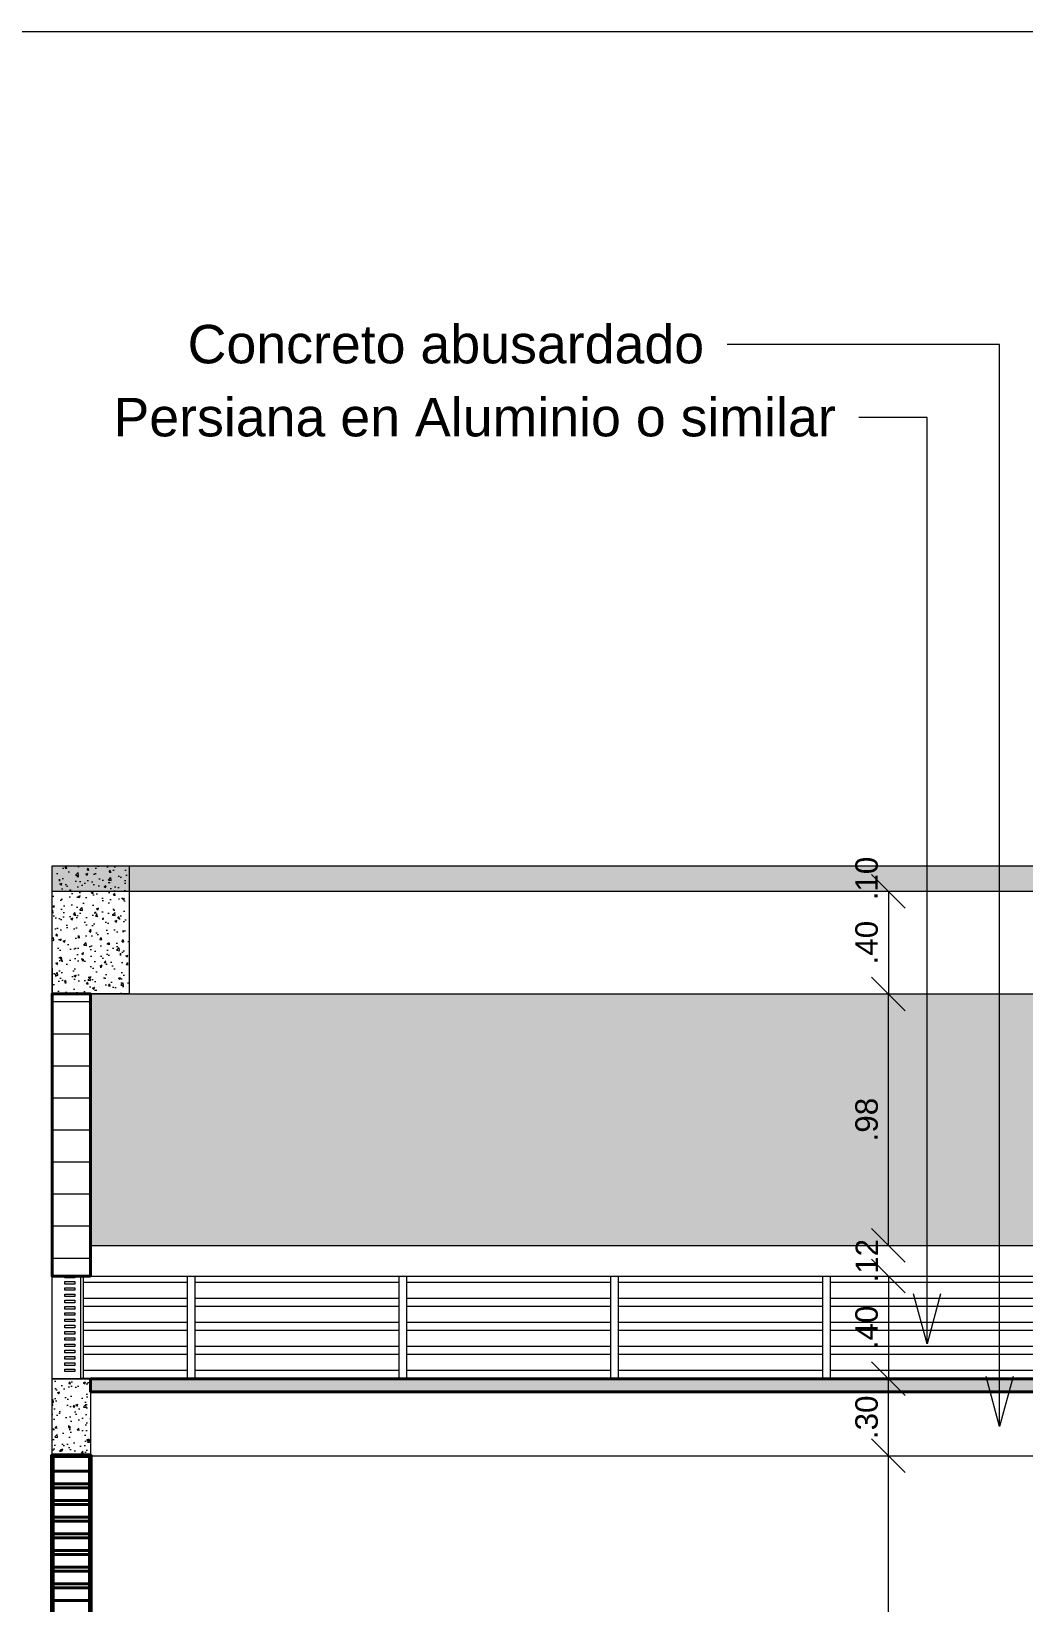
# Model space of a CAD drawing. Header units: metres. Extents: x 98211 to 98447, y 101204 to 101327.
# Drawn here: x 98218.92 to 98222.79, y 101281.66 to 101287.78 of the extents above; entities that cross this region are included whole.
import ezdxf
from ezdxf import colors
from ezdxf.entities.mleader import LeaderData, LeaderLine
from ezdxf.math import Vec2, Vec3

# ---------------------------------------------------------------- set-up
doc = ezdxf.new("R2010")
doc.units = ezdxf.units.M
doc.header["$LTSCALE"] = 8
doc.header["$MEASUREMENT"] = 0
doc.header["$PDMODE"] = 1
doc.layers.get('0').update_dxf_attribs({"linetype": 'CONTINUOUS', "lineweight": 9})
doc.layers.get('DEFPOINTS').update_dxf_attribs({"linetype": 'CONTINUOUS'})
for name, color, linetype, lineweight in [('A_ACHU-1', 253, 'CONTINUOUS', 0), ('A_ACHURADADOS', 9, 'CONTINUOUS', 0), ('A_CARP-MAD', 46, 'CONTINUOUS', 18), ('A_MURO', 7, 'CONTINUOUS', 40), ('A_PLAN-1', 7, 'CONTINUOUS', 60), ('A_PLAN-3', 51, 'CONTINUOUS', 40), ('A_PLAN-5', 100, 'CONTINUOUS', 20), ('A_PLAN-7', 241, 'CONTINUOUS', 15), ('A_TEXT-DIM', 54, 'CONTINUOUS', 13), ('A_TEXT-NOTA', 53, 'CONTINUOUS', 20)]:
    doc.layers.add(name, color=color, linetype=linetype, lineweight=lineweight)
doc.styles.add('ARIAL', font='arial.ttf')
doc.dimstyles.new('BAN_REP_1-50-2', dxfattribs={"dimtxt": 0.0875, "dimasz": 0.1313, "dimexe": 0.15, "dimexo": 0.03, "dimgap": 0.04, "dimtad": 1, "dimzin": 4, "dimdsep": 46, "dimtxsty": 'ARIAL', "dimblk": 'OBLIQUE', "dimcen": 0.075, "dimse1": 1, "dimse2": 1, "dimclrd": 256, "dimclre": 256, "dimclrt": 256, "dimadec": 0, "dimazin": 0, "dimtfac": 1, "dimtix": 1, "dimtofl": 0, "dimtmove": 1, "dimatfit": 3, "dimldrblk": 'OPEN90', "dimfxl": 1, "dimtolj": 1, "dimtzin": 0, "dimlwd": -1, "dimlwe": -1, "dimarcsym": 0})

# ---------------------------------------------------------------- blocks, each defined once
blk = doc.blocks.new('_Open30')
at = {"color": 0, "linetype": 'ByBlock', "lineweight": -2}
for p, q in [((-1, 0.268), (0, 0)), ((0, 0), (-1, -0.268)), ((0, 0), (-1, 0))]:
    blk.add_line(p, q, dxfattribs=at)
blk = doc.blocks.new('_Oblique')
at = {"color": 0, "linetype": 'ByBlock', "lineweight": -2}
blk.add_line((-0.5, -0.5), (0.5, 0.5), dxfattribs=at)
blk = doc.blocks.new('*D170')
at = {"layer": 'A_TEXT-DIM', "transparency": 16777216}
blk.add_line((98222.2614, 101282.2289), (98222.2614, 101282.529), dxfattribs=at)
at = {"layer": 'DEFPOINTS', "color": 0, "transparency": 16777216}
for p in [(98222.2614, 101282.529), (98222.2614, 101282.529), (98222.2614, 101282.2289)]:
    blk.add_point(p, dxfattribs=at)
at = {"layer": 'A_TEXT-DIM', "transparency": 16777216, "xscale": 0.1313, "yscale": 0.1313, "zscale": 0.1313}
for p, rotation in [((98222.2614, 101282.529), 90), ((98222.2614, 101282.2289), 270)]:
    blk.add_blockref('_Oblique', p, dxfattribs=dict(at, rotation=rotation))
at = {"layer": 'A_TEXT-DIM', "transparency": 16777216, "insert": (98222.1767, 101282.3789), "char_height": 0.0875, "attachment_point": 5, "rotation": 90, "style": 'ARIAL'}
blk.add_mtext('\\A1;.30', dxfattribs=at)
blk = doc.blocks.new('_Open90')
at = {"color": 0, "linetype": 'ByBlock', "lineweight": -2}
for p, q in [((-0.5, 0.5), (0, 0)), ((0, 0), (-1, 0)), ((0, 0), (-0.5, -0.5))]:
    blk.add_line(p, q, dxfattribs=at)
blk = doc.blocks.new('*D171')
at = {"layer": 'A_TEXT-DIM', "transparency": 16777216}
blk.add_line((98222.2614, 101282.9296), (98222.2614, 101282.529), dxfattribs=at)
at = {"layer": 'DEFPOINTS', "color": 0, "transparency": 16777216}
for p in [(98222.2614, 101282.9296), (98222.2614, 101282.529), (98222.2614, 101282.529)]:
    blk.add_point(p, dxfattribs=at)
at = {"layer": 'A_TEXT-DIM', "transparency": 16777216, "xscale": 0.1313, "yscale": 0.1313, "zscale": 0.1313}
for p, rotation in [((98222.2614, 101282.9296), 90), ((98222.2614, 101282.529), 270)]:
    blk.add_blockref('_Oblique', p, dxfattribs=dict(at, rotation=rotation))
at = {"layer": 'A_TEXT-DIM', "transparency": 16777216, "insert": (98222.1767, 101282.7293), "char_height": 0.0875, "attachment_point": 5, "rotation": 90, "style": 'ARIAL'}
blk.add_mtext('\\A1;.40', dxfattribs=at)
blk = doc.blocks.new('*D172')
at = {"layer": 'DEFPOINTS', "color": 0, "transparency": 16777216}
for p in [(98222.2614, 101283.0496), (98222.2614, 101282.9296), (98222.2614, 101282.9296)]:
    blk.add_point(p, dxfattribs=at)
at = {"layer": 'A_TEXT-DIM', "transparency": 16777216, "insert": (98222.1775, 101282.9896), "char_height": 0.0875, "attachment_point": 5, "rotation": 90, "style": 'ARIAL'}
blk.add_mtext('\\A1;.12', dxfattribs=at)
blk = doc.blocks.new('*D173')
at = {"layer": 'A_TEXT-DIM', "transparency": 16777216}
blk.add_line((98222.2614, 101283.0496), (98222.2614, 101284.0302), dxfattribs=at)
at = {"layer": 'DEFPOINTS', "color": 0, "transparency": 16777216}
for p in [(98222.2614, 101284.0302), (98222.2614, 101284.0302), (98222.2614, 101283.0496)]:
    blk.add_point(p, dxfattribs=at)
at = {"layer": 'A_TEXT-DIM', "transparency": 16777216, "xscale": 0.1313, "yscale": 0.1313, "zscale": 0.1313}
for p, rotation in [((98222.2614, 101284.0302), 90), ((98222.2614, 101283.0496), 270)]:
    blk.add_blockref('_Oblique', p, dxfattribs=dict(at, rotation=rotation))
at = {"layer": 'A_TEXT-DIM', "transparency": 16777216, "insert": (98222.1767, 101283.5399), "char_height": 0.0875, "attachment_point": 5, "rotation": 90, "style": 'ARIAL'}
blk.add_mtext('\\A1;.98', dxfattribs=at)
blk = doc.blocks.new('*D174')
at = {"layer": 'A_TEXT-DIM', "transparency": 16777216}
blk.add_line((98222.2614, 101284.4302), (98222.2614, 101284.0302), dxfattribs=at)
at = {"layer": 'DEFPOINTS', "color": 0, "transparency": 16777216}
for p in [(98222.2614, 101284.4302), (98222.2614, 101284.0302), (98222.2614, 101284.0302)]:
    blk.add_point(p, dxfattribs=at)
at = {"layer": 'A_TEXT-DIM', "transparency": 16777216, "xscale": 0.1313, "yscale": 0.1313, "zscale": 0.1313}
for p, rotation in [((98222.2614, 101284.4302), 90), ((98222.2614, 101284.0302), 270)]:
    blk.add_blockref('_Oblique', p, dxfattribs=dict(at, rotation=rotation))
at = {"layer": 'A_TEXT-DIM', "transparency": 16777216, "insert": (98222.1767, 101284.2302), "char_height": 0.0875, "attachment_point": 5, "rotation": 90, "style": 'ARIAL'}
blk.add_mtext('\\A1;.40', dxfattribs=at)
blk = doc.blocks.new('*D175')
at = {"layer": 'DEFPOINTS', "color": 0, "transparency": 16777216}
for p in [(98222.2614, 101284.5302), (98222.2614, 101284.5302), (98222.2614, 101284.4302)]:
    blk.add_point(p, dxfattribs=at)
at = {"layer": 'A_TEXT-DIM', "transparency": 16777216, "insert": (98222.1767, 101284.4802), "char_height": 0.0875, "attachment_point": 5, "rotation": 90, "style": 'ARIAL'}
blk.add_mtext('\\A1;.10', dxfattribs=at)
blk = doc.blocks.new('*D176')
at = {"layer": 'A_TEXT-DIM', "transparency": 16777216}
blk.add_line((98222.2614, 101280.6289), (98222.2614, 101282.2289), dxfattribs=at)
at = {"layer": 'DEFPOINTS', "color": 0, "transparency": 16777216}
for p in [(98222.2614, 101282.2289), (98222.2614, 101282.2289), (98222.2614, 101280.6289)]:
    blk.add_point(p, dxfattribs=at)
at = {"layer": 'A_TEXT-DIM', "transparency": 16777216, "xscale": 0.1313, "yscale": 0.1313, "zscale": 0.1313}
for p, rotation in [((98222.2614, 101282.2289), 90), ((98222.2614, 101280.6289), 270)]:
    blk.add_blockref('_Oblique', p, dxfattribs=dict(at, rotation=rotation))
at = {"layer": 'A_TEXT-DIM', "transparency": 16777216, "insert": (98222.1767, 101281.4289), "char_height": 0.0875, "attachment_point": 5, "rotation": 90, "style": 'ARIAL'}
blk.add_mtext('\\A1;1.60', dxfattribs=at)

msp = doc.modelspace()

# ---------------------------------------------------------------- hatches: boundary and pattern name
at = {"layer": 'A_ACHU-1'}
h = msp.add_hatch(dxfattribs=at)
h.set_pattern_fill('AR-BRSTD,_O', color=256, scale=0.02)
h.set_pattern_definition([(0, (0, 0), (0, 0.05334), []), (90, (0, 0), (-0.08, 0.05334), [0.05334, -0.05334])])
h.paths.add_polyline_path([(98219.1487, 101284.0302), (98219.1487, 101283.0496), (98231.9486, 101283.0496), (98231.9486, 101283.1759), (98232.0986, 101283.1759), (98232.0986, 101283.0496), (98234.4486, 101283.0496), (98234.4486, 101283.1759), (98234.5986, 101283.1759), (98234.5986, 101283.0496), (98236.3986, 101283.0496), (98236.3986, 101283.1759), (98236.5486, 101283.1759), (98236.5486, 101283.0496), (98239.1986, 101283.0496), (98239.1986, 101284.0302)])
h = msp.add_hatch(color=7, dxfattribs=at)
h.dxf.hatch_style = 1
h.paths.add_polyline_path([(98222.9487, 101282.5289), (98219.1487, 101282.5289), (98219.1487, 101282.4789), (98222.9487, 101282.4789)])
h.paths.add_polyline_path([(98229.6986, 101282.5289), (98223.0987, 101282.5289), (98223.0987, 101282.4789), (98229.6986, 101282.4789)])
h.paths.add_polyline_path([(98231.9486, 101282.5289), (98229.8486, 101282.5289), (98229.8486, 101282.4789), (98231.9486, 101282.4789)])
at = {"layer": 'A_ACHURADADOS'}
h = msp.add_hatch(dxfattribs=at)
h.set_pattern_fill('AR-CONC', color=256, scale=0.012, style=0)
h.set_pattern_definition([(50, (-150.70558, -125.86571), (0.086071221912, -0.007530256198), [0.009, -0.099]), (355, (-150.70558, -125.86571), (-0.016650160034, 0.090263056044), [0.0072, -0.0792]), (100.45144446, (-150.698405, -125.86634), (0.069421061607, 0.082732798916), [0.00764882304, -0.08413705344]), (46.1842, (-150.70558, -125.84171), (0.12806895968, -0.019862313695), [0.0135, -0.1485]), (96.63563549, (-150.6949, -125.84337), (0.11215943348, 0.11689423209), [0.01147324104, -0.1262056512]), (351.18416399, (-150.70558, -125.84171), (0.11215943341, 0.11689423203), [0.0108, -0.11880000012]), (21, (-150.69358, -125.84771), (0.071628846254, -0.04831426688), [0.009, -0.099]), (326, (-150.69358, -125.84771), (0.02919783983, 0.087018005406), [0.0072, -0.0792]), (71.45144474, (-150.68761, -125.85174), (0.10082668521, 0.038703738337), [0.0076488228, -0.08413705344]), (37.5, (-150.705577, -125.865713), (0.001459182638, 0.03994726246), [0, -0.07824, 0, -0.0804, 0, -0.0795]), (7.5, (-150.705577, -125.865713), (0.031568344493, 0.047329405426), [0, -0.04584, 0, -0.07644, 0, -0.0303]), (327.5, (-150.732337, -125.865713), (0.064058692341, -0.002706584608), [0, -0.03, 0, -0.0936, 0, -0.1242]), (317.5, (-150.74434, -125.86571), (0.06998234032, 0.01201259788), [0, -0.039, 0, -0.06216, 0, -0.0882])])
h.paths.add_polyline_path([(98240.3486, 101284.4302), (98218.9987, 101284.4302), (98218.9987, 101284.5302), (98240.3486, 101284.5302)])
h = msp.add_hatch(dxfattribs=at)
h.set_pattern_fill('AR-CONC', color=256, scale=0.012, style=0)
h.set_pattern_definition([(50, (-0.049486, 0.05), (0.086071221912, -0.007530256198), [0.009, -0.099]), (355, (-0.04949, 0.05), (-0.016650160034, 0.090263056044), [0.0072, -0.0792]), (100.45144446, (-0.04231, 0.04937), (0.069421061607, 0.082732798916), [0.00764882304, -0.08413705344]), (46.1842, (-0.04949, 0.074), (0.12806895968, -0.019862313695), [0.0135, -0.1485]), (96.63563549, (-0.03881, 0.07234), (0.11215943348, 0.11689423209), [0.01147324104, -0.1262056512]), (351.18416399, (-0.04949, 0.074), (0.11215943341, 0.11689423203), [0.0108, -0.11880000012]), (21, (-0.037486, 0.068), (0.071628846254, -0.04831426688), [0.009, -0.099]), (326, (-0.03749, 0.068), (0.02919783983, 0.087018005406), [0.0072, -0.0792]), (71.45144474, (-0.03152, 0.06397), (0.10082668521, 0.038703738337), [0.0076488228, -0.08413705344]), (37.5, (-0.049486, 0.05), (0.001459182638, 0.03994726246), [0, -0.07824, 0, -0.0804, 0, -0.0795]), (7.5, (-0.049486, 0.05), (0.031568344493, 0.047329405426), [0, -0.04584, 0, -0.07644, 0, -0.0303]), (327.5, (-0.076246, 0.05), (0.064058692341, -0.002706584608), [0, -0.03, 0, -0.0936, 0, -0.1242]), (317.5, (-0.088246, 0.05), (0.06998234032, 0.01201259788), [0, -0.039, 0, -0.06216, 0, -0.0882])])
h.paths.add_polyline_path([(98218.9987, 101284.5302), (98219.2987, 101284.5302), (98219.2987, 101284.0302), (98218.9987, 101284.0302)])
h = msp.add_hatch(dxfattribs=at)
h.set_pattern_fill('LINE')
h.paths.add_polyline_path([(98219.1487, 101284.0302), (98218.9987, 101284.0302), (98218.9987, 101282.9296), (98219.1487, 101282.9296)])
h.paths.add_polyline_path([(98239.3486, 101284.0302), (98239.1986, 101284.0302), (98239.1986, 101282.9296), (98239.3486, 101282.9296), (98239.3486, 101283.5796)])
h = msp.add_hatch(dxfattribs=at)
h.set_pattern_fill('AR-CONC', color=256, scale=0.012, style=0)
h.set_pattern_definition([(50, (0.687194, 0.55134), (0.086071221912, -0.007530256198), [0.009, -0.099]), (355, (0.68719, 0.55134), (-0.016650160034, 0.090263056044), [0.0072, -0.0792]), (100.45144446, (0.69437, 0.55071), (0.069421061607, 0.082732798916), [0.00764882304, -0.08413705344]), (46.1842, (0.68719, 0.57534), (0.12806895968, -0.019862313695), [0.0135, -0.1485]), (96.63563549, (0.69787, 0.57368), (0.11215943348, 0.11689423209), [0.01147324104, -0.1262056512]), (351.18416399, (0.6872, 0.57534), (0.11215943341, 0.11689423203), [0.0108, -0.11880000012]), (21, (0.699194, 0.56934), (0.071628846254, -0.04831426688), [0.009, -0.099]), (326, (0.69919, 0.56934), (0.02919783983, 0.087018005406), [0.0072, -0.0792]), (71.45144474, (0.70516, 0.56531), (0.10082668521, 0.038703738337), [0.0076488228, -0.08413705344]), (37.5, (0.687194, 0.551338), (0.001459182638, 0.03994726246), [0, -0.07824, 0, -0.0804, 0, -0.0795]), (7.5, (0.687194, 0.55134), (0.031568344493, 0.047329405426), [0, -0.04584, 0, -0.07644, 0, -0.0303]), (327.5, (0.660434, 0.551338), (0.064058692341, -0.002706584608), [0, -0.03, 0, -0.0936, 0, -0.1242]), (317.5, (0.648434, 0.55134), (0.06998234032, 0.01201259788), [0, -0.039, 0, -0.06216, 0, -0.0882])])
h.paths.add_polyline_path([(98219.1487, 101282.5289), (98219.1487, 101282.2289), (98218.9987, 101282.2289), (98218.9987, 101282.5289)])
at = {"layer": 'A_CARP-MAD'}
h = msp.add_hatch(dxfattribs=at)
h.set_pattern_fill('ANSI32,_O', color=256, scale=0.25, angle=135)
h.set_pattern_definition([(180, (0, 0), (-1e-17, -0.09375), []), (180, (-0.03125, 0.03125), (-1e-17, -0.09375), [])])
h.paths.add_polyline_path([(98219.5259, 101282.9296), (98219.1202, 101282.9296), (98219.1202, 101282.529), (98219.5259, 101282.529)])
h.paths.add_polyline_path([(98220.3516, 101282.9296), (98219.5559, 101282.9296), (98219.5559, 101282.529), (98220.3516, 101282.529)])
h.paths.add_polyline_path([(98221.1774, 101282.9296), (98220.3816, 101282.9296), (98220.3816, 101282.529), (98221.1774, 101282.529)])
h.paths.add_polyline_path([(98222.0043, 101282.9296), (98221.2074, 101282.9296), (98221.2074, 101282.529), (98222.0043, 101282.529)])
h.paths.add_polyline_path([(98222.83, 101282.9296), (98222.0343, 101282.9296), (98222.0343, 101282.529), (98222.83, 101282.529)])
h.paths.add_polyline_path([(98223.6558, 101282.9296), (98222.86, 101282.9296), (98222.86, 101282.529), (98223.6558, 101282.529)])
h.paths.add_polyline_path([(98224.4815, 101282.9296), (98223.6858, 101282.9296), (98223.6858, 101282.529), (98224.4815, 101282.529)])
h.paths.add_polyline_path([(98225.3073, 101282.9296), (98224.5115, 101282.9296), (98224.5115, 101282.529), (98225.3073, 101282.529)])
h.paths.add_polyline_path([(98226.1331, 101282.9296), (98225.3373, 101282.9296), (98225.3373, 101282.529), (98226.1331, 101282.529)])
h.paths.add_polyline_path([(98226.9588, 101282.9296), (98226.1631, 101282.9296), (98226.1631, 101282.529), (98226.9588, 101282.529)])
h.paths.add_polyline_path([(98227.7857, 101282.9296), (98226.9888, 101282.9296), (98226.9888, 101282.529), (98227.7857, 101282.529)])
h.paths.add_polyline_path([(98228.6115, 101282.9296), (98227.8157, 101282.9296), (98227.8157, 101282.529), (98228.6115, 101282.529)])
h.paths.add_polyline_path([(98229.4372, 101282.9296), (98228.6415, 101282.9296), (98228.6415, 101282.529), (98229.4372, 101282.529)])
h.paths.add_polyline_path([(98230.263, 101282.9296), (98229.4672, 101282.9296), (98229.4672, 101282.529), (98230.263, 101282.529)])
h.paths.add_polyline_path([(98231.0888, 101282.9296), (98230.293, 101282.9296), (98230.293, 101282.529), (98231.0888, 101282.529)])
h.paths.add_polyline_path([(98231.9145, 101282.9296), (98231.1188, 101282.9296), (98231.1188, 101282.529), (98231.9145, 101282.529)])

# ---------------------------------------------------------------- linework, layer by layer
msp.add_lwpolyline([(98211.3098, 101287.7838), (98248.5045, 101287.7838), (98248.5045, 101253.8201), (98211.3098, 101253.8201)], close=True)
at = {"layer": 'A_ACHURADADOS'}
msp.add_lwpolyline([(98240.3486, 101284.4302), (98218.9987, 101284.4302), (98218.9987, 101284.5302), (98240.3486, 101284.5302)], close=True, dxfattribs=at)
for points in [[(98218.9987, 101284.5302), (98219.2987, 101284.5302), (98219.2987, 101284.0302), (98218.9987, 101284.0302), (98218.9987, 101284.5302)], [(98219.1487, 101282.5289), (98219.1487, 101282.2289), (98218.9987, 101282.2289), (98218.9987, 101282.5289), (98219.1487, 101282.5289)]]:
    msp.add_lwpolyline(points, dxfattribs=at)
at = {"layer": 'A_CARP-MAD'}
for p, q in [((98219.5259, 101282.9296), (98219.5259, 101282.529)), ((98219.5559, 101282.9296), (98219.5559, 101282.529)), ((98220.3516, 101282.9296), (98220.3516, 101282.529)), ((98220.3816, 101282.9296), (98220.3816, 101282.529)), ((98221.1774, 101282.9296), (98221.1774, 101282.529)), ((98221.2074, 101282.9296), (98221.2074, 101282.529)), ((98222.0043, 101282.9296), (98222.0043, 101282.529)), ((98222.0343, 101282.9296), (98222.0343, 101282.529))]:
    msp.add_line(p, q, dxfattribs=at)
at = {"layer": 'A_MURO'}
for points in [[(98219.1487, 101282.9296), (98218.9987, 101282.9296), (98218.9987, 101284.0302), (98219.1487, 101284.0302)], [(98222.9487, 101282.4789), (98219.1487, 101282.4789), (98219.1487, 101282.5289), (98222.9487, 101282.5289)]]:
    msp.add_lwpolyline(points, close=True, dxfattribs=at)
at = {"layer": 'A_PLAN-1'}
msp.add_lwpolyline([(98218.9987, 101279.7139), (98219.1487, 101279.7139), (98219.1487, 101282.2289), (98218.9987, 101282.2289)], close=True, dxfattribs=at)
at = {"layer": 'A_PLAN-3'}
for points in [[(98219.1487, 101282.1689), (98218.9987, 101282.1689), (98218.9987, 101282.1189), (98219.1487, 101282.1189), (98219.1487, 101282.1689)], [(98219.1487, 101282.1039), (98218.9987, 101282.1039), (98218.9987, 101282.0539), (98219.1487, 101282.0539), (98219.1487, 101282.1039)], [(98219.1487, 101282.0389), (98218.9987, 101282.0389), (98218.9987, 101281.9889), (98219.1487, 101281.9889), (98219.1487, 101282.0389)], [(98219.1487, 101281.9739), (98218.9987, 101281.9739), (98218.9987, 101281.9239), (98219.1487, 101281.9239), (98219.1487, 101281.9739)], [(98219.1487, 101281.9089), (98218.9987, 101281.9089), (98218.9987, 101281.8589), (98219.1487, 101281.8589), (98219.1487, 101281.9089)], [(98219.1487, 101281.8439), (98218.9987, 101281.8439), (98218.9987, 101281.7939), (98219.1487, 101281.7939), (98219.1487, 101281.8439)], [(98219.1487, 101281.7789), (98218.9987, 101281.7789), (98218.9987, 101281.7289), (98219.1487, 101281.7289), (98219.1487, 101281.7789)], [(98219.1487, 101281.7139), (98218.9987, 101281.7139), (98218.9987, 101281.6639), (98219.1487, 101281.6639), (98219.1487, 101281.7139)]]:
    msp.add_lwpolyline(points, dxfattribs=at)
at = {"layer": 'A_PLAN-5'}
for points in [[(98219.0878, 101282.9296), (98219.0878, 101282.9232), (98219.0487, 101282.9232), (98219.0487, 101282.9296)], [(98219.1202, 101282.9296), (98219.1202, 101282.5302), (98219.1111, 101282.5302), (98219.1111, 101282.9296)]]:
    msp.add_lwpolyline(points, dxfattribs=at)
for points in [[(98219.0487, 101282.9086), (98219.0878, 101282.9086), (98219.0878, 101282.8988), (98219.0487, 101282.8988)], [(98219.0487, 101282.8842), (98219.0878, 101282.8842), (98219.0878, 101282.8744), (98219.0487, 101282.8744)], [(98219.0487, 101282.8598), (98219.0878, 101282.8598), (98219.0878, 101282.85), (98219.0487, 101282.85)], [(98219.0487, 101282.8354), (98219.0878, 101282.8354), (98219.0878, 101282.8256), (98219.0487, 101282.8256)], [(98219.0487, 101282.811), (98219.0878, 101282.811), (98219.0878, 101282.8012), (98219.0487, 101282.8012)], [(98219.0487, 101282.7866), (98219.0878, 101282.7866), (98219.0878, 101282.7768), (98219.0487, 101282.7768)], [(98219.0487, 101282.7622), (98219.0878, 101282.7622), (98219.0878, 101282.7524), (98219.0487, 101282.7524)], [(98219.0487, 101282.7378), (98219.0878, 101282.7378), (98219.0878, 101282.728), (98219.0487, 101282.728)], [(98219.0487, 101282.7134), (98219.0878, 101282.7134), (98219.0878, 101282.7036), (98219.0487, 101282.7036)], [(98219.0487, 101282.689), (98219.0878, 101282.689), (98219.0878, 101282.6792), (98219.0487, 101282.6792)], [(98219.0487, 101282.6646), (98219.0878, 101282.6646), (98219.0878, 101282.6548), (98219.0487, 101282.6548)], [(98219.0487, 101282.6402), (98219.0878, 101282.6402), (98219.0878, 101282.6304), (98219.0487, 101282.6304)], [(98219.0487, 101282.6158), (98219.0878, 101282.6158), (98219.0878, 101282.606), (98219.0487, 101282.606)], [(98219.0487, 101282.5914), (98219.0878, 101282.5914), (98219.0878, 101282.5816), (98219.0487, 101282.5816)], [(98219.0487, 101282.567), (98219.0878, 101282.567), (98219.0878, 101282.5572), (98219.0487, 101282.5572)]]:
    msp.add_lwpolyline(points, close=True, dxfattribs=at)
at = {"layer": 'A_PLAN-7'}
for p, q in [((98218.9987, 101284.0302), (98239.3486, 101284.0302)), ((98219.1487, 101283.0496), (98231.9486, 101283.0496)), ((98218.9987, 101282.5296), (98218.9987, 101282.9296)), ((98219.1487, 101282.2289), (98222.9487, 101282.2289))]:
    msp.add_line(p, q, dxfattribs=at)
for points in [[(98218.9987, 101284.1302), (98218.9987, 101282.9296)], [(98231.9486, 101282.529), (98218.9987, 101282.529), (98218.9987, 101282.9296), (98231.9486, 101282.9296)]]:
    msp.add_lwpolyline(points, dxfattribs=at)

# ---------------------------------------------------------------- dimensions: what is measured, and where the dimension line sits
at = {"layer": 'A_TEXT-DIM'}
for base, p1, p2, picture, middle in [((98222.2614, 101284.5302), (98222.2614, 101284.4302), (98222.2614, 101284.5302), '*D175', (98222.1767, 101284.4802)), ((98222.2614, 101284.0302), (98222.2614, 101284.4302), (98222.2614, 101284.0302), '*D174', (98222.1767, 101284.2302)), ((98222.2614, 101284.0302), (98222.2614, 101283.0496), (98222.2614, 101284.0302), '*D173', (98222.1767, 101283.5399)), ((98222.2614, 101282.9296), (98222.2614, 101283.0496), (98222.2614, 101282.9296), '*D172', (98222.1775, 101282.9896)), ((98222.2614, 101282.529), (98222.2614, 101282.9296), (98222.2614, 101282.529), '*D171', (98222.1767, 101282.7293)), ((98222.2614, 101282.529), (98222.2614, 101282.2289), (98222.2614, 101282.529), '*D170', (98222.1767, 101282.3789)), ((98222.2614, 101282.2289), (98222.2614, 101280.6289), (98222.2614, 101282.2289), '*D176', (98222.1767, 101281.4289))]:
    dim = msp.add_linear_dim(base=base, p1=p1, p2=p2, angle=90, dimstyle='BAN_REP_1-50-2', dxfattribs=at)
    dim.commit()
    dim.dimension.update_dxf_attribs({"geometry": picture, "text_midpoint": middle})

# ---------------------------------------------------------------- leaders
at = {"layer": 'A_TEXT-NOTA'}
ml = msp.add_multileader_mtext('Standard', dxfattribs=at)
ml.set_content('{\\fArial|b0|i0|c0|p32;Concreto abusardado}', color=256, style='ARIAL')
ml.set_leader_properties(color=256, linetype='ByLayer', lineweight=-1)
ml.set_arrow_properties(name='OPEN30')
ml.build(insert=Vec2(0, 0))
ml.multileader.update_dxf_attribs({"dogleg_length": 0.78, "arrow_head_size": 0.195})
ctx = ml.context
ctx.base_point, ctx.char_height, ctx.arrow_head_size, ctx.landing_gap_size, ctx.plane_origin = Vec3(98219.4553, 101286.563), 0.15, 0.195, 0.09, Vec3(98222.5612, 101283.0956)
ctx.text_align_type = 2
notes = []
notes.append((ctx, [(1, (1, 1, 0), (98222.6955, 101286.563), (-1, 0), 1.0631, [(0, [(98222.6955, 101282.3437)], 0, [])])]))
ctx.mtext.insert, ctx.mtext.width, ctx.mtext.alignment, ctx.mtext.flow_direction = Vec3(98221.5424, 101286.6393), 4.312531, 3, 5
ml = msp.add_multileader_mtext('Standard', dxfattribs=at)
ml.set_content('{\\fArial|b0|i0|c0|p32;Persiana en Aluminio o similar}', color=256, style='ARIAL')
ml.set_leader_properties(color=256, linetype='ByLayer', lineweight=-1)
ml.set_arrow_properties(name='OPEN30')
ml.build(insert=Vec2(0, 0))
ml.multileader.update_dxf_attribs({"dogleg_length": 0.78, "arrow_head_size": 0.195})
ctx = ml.context
ctx.base_point, ctx.char_height, ctx.arrow_head_size, ctx.landing_gap_size, ctx.plane_origin = Vec3(98219.1608, 101286.2783), 0.15, 0.195, 0.09, Vec3(98223.1344, 101282.4414)
ctx.text_align_type = 2
notes.append((ctx, [(1, (1, 1, 0), (98222.4121, 101286.2783), (-1, 0), 0.2661, [(0, [(98222.4121, 101282.666)], 0, [])])]))
ctx.mtext.insert, ctx.mtext.width, ctx.mtext.alignment, ctx.mtext.flow_direction = Vec3(98222.056, 101286.3545), 4.312531, 3, 5
for ctx, leaders in notes:
    for number, flags, end, landing, length, lines in leaders:
        leader = LeaderData()
        leader.index, (leader.has_last_leader_line, leader.has_dogleg_vector, leader.attachment_direction) = number, flags
        leader.last_leader_point, leader.dogleg_vector, leader.dogleg_length = Vec3(end), Vec3(landing), length
        for number, points, colour, breaks in lines:
            line = LeaderLine()
            line.index, line.vertices, line.color, line.breaks = number, Vec3.list(points), colors.encode_raw_color(colour), breaks
            leader.lines.append(line)
        ctx.leaders.append(leader)

doc.saveas('drawing.dxf')
